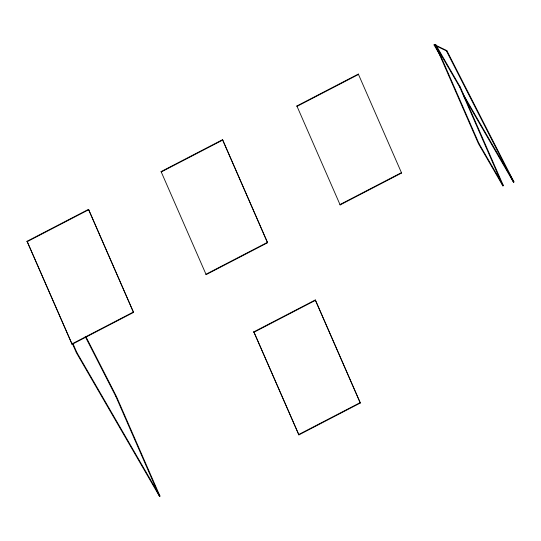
<?xml version="1.0" encoding="UTF-8"?>
<svg xmlns="http://www.w3.org/2000/svg" width="541" height="541" viewBox="0 0 541 541"><rect width="100%" height="100%" fill="white"/><g stroke="black" fill="none" stroke-linecap="round" stroke-linejoin="round"><path stroke-width="0.81" d="M440.787 56.575L434.024 44.889L434.491 44.646L446.839 50.617L513.95 181.945L513.483 182.189L464.036 96.744M435.349 45.031L435.816 44.795L460.283 87.067L503.353 185.651L502.887 185.894L478.42 143.622L435.349 45.031L459.816 87.311L502.887 185.894M434.024 44.889L446.372 50.854L446.839 50.617M459.816 87.311L460.283 87.067M86.073 337.029L116.396 396.377L159.974 496.111L159.507 496.354L76.335 352.644L76.802 352.401L72.751 343.122M478.42 143.622L478.886 143.379L435.816 44.795M159.507 496.354L115.93 396.614L116.396 396.377M206.141 274.625L161.083 171.598L222.527 139.7L222.736 140.051L267.592 242.726L206.141 274.625L205.938 274.273L267.389 242.375L222.527 139.7M27.05 241.272L88.501 209.374L88.704 209.725L133.559 312.4L72.115 344.299L27.05 241.272L72.115 344.299M27.26 241.624L88.704 209.725M222.736 140.051L161.286 171.95L161.083 171.598M296.874 105.975L358.325 74.076L358.527 74.435L297.077 106.327L296.874 105.975L340.147 204.917L401.598 173.019L358.325 74.076M71.912 343.948L133.356 312.049L88.501 209.374M253.83 331.863L315.281 299.964L315.484 300.316L360.34 402.991L298.889 434.89L253.83 331.863L298.889 434.89M254.033 332.215L315.484 300.316M298.686 434.538L360.137 402.639L315.281 299.964M401.598 173.019L401.395 172.667L339.944 204.566L340.147 204.917M267.389 242.375L267.592 242.726M360.137 402.639L360.34 402.991M133.356 312.049L133.559 312.4M434.491 44.646L439.143 52.68M462.386 92.849L513.95 181.945M478.886 143.379L503.353 185.651M76.802 352.401L159.974 496.111M446.372 50.854L513.483 182.189M85.221 336.522L115.93 396.614M72.622 344.137L76.335 352.644"/></g></svg>
